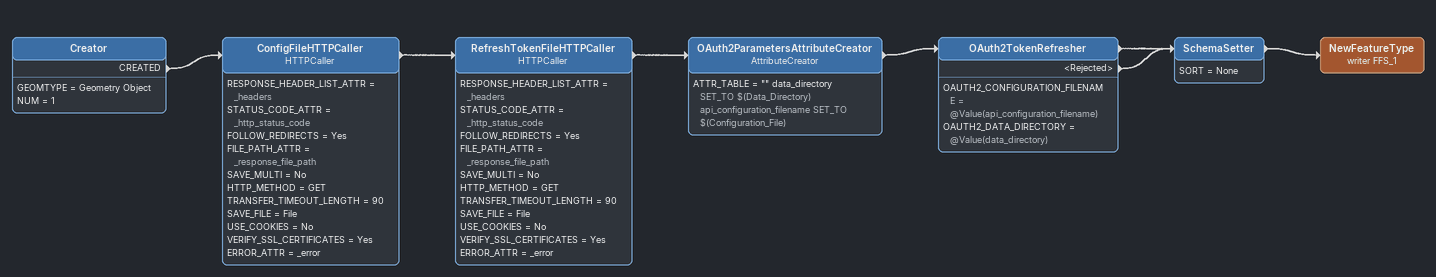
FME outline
Creator
    GEOMTYPE = Geometry Object
    NUM = 1
    CREATED -> ConfigFileHTTPCaller
ConfigFileHTTPCaller: HTTPCaller
    RESPONSE_HEADER_LIST_ATTR = _headers
    STATUS_CODE_ATTR = _http_status_code
    FOLLOW_REDIRECTS = Yes
    FILE_PATH_ATTR = _response_file_path
    SAVE_MULTI = No
    HTTP_METHOD = GET
    TRANSFER_TIMEOUT_LENGTH = 90
    SAVE_FILE = File
    USE_COOKIES = No
    VERIFY_SSL_CERTIFICATES = Yes
    ERROR_ATTR = _error
    -> RefreshTokenFileHTTPCaller
RefreshTokenFileHTTPCaller: HTTPCaller
    RESPONSE_HEADER_LIST_ATTR = _headers
    STATUS_CODE_ATTR = _http_status_code
    FOLLOW_REDIRECTS = Yes
    FILE_PATH_ATTR = _response_file_path
    SAVE_MULTI = No
    HTTP_METHOD = GET
    TRANSFER_TIMEOUT_LENGTH = 90
    SAVE_FILE = File
    USE_COOKIES = No
    VERIFY_SSL_CERTIFICATES = Yes
    ERROR_ATTR = _error
    -> OAuth2ParametersAttributeCreator
OAuth2ParametersAttributeCreator: AttributeCreator
    ATTR_TABLE = "" data_directory SET_TO $(Data_Directory)  api_configuration_filename SET_TO $(Configuration_File)
    -> OAuth2TokenRefresher
OAuth2TokenRefresher
    OAUTH2_CONFIGURATION_FILENAME = @Value(api_configuration_filename)
    OAUTH2_DATA_DIRECTORY = @Value(data_directory)
    <Rejected> -> SchemaSetter
    -> SchemaSetter
SchemaSetter
    SORT = None
    -> NewFeatureType (writer FFS_1)
NewFeatureType (writer FFS_1)
